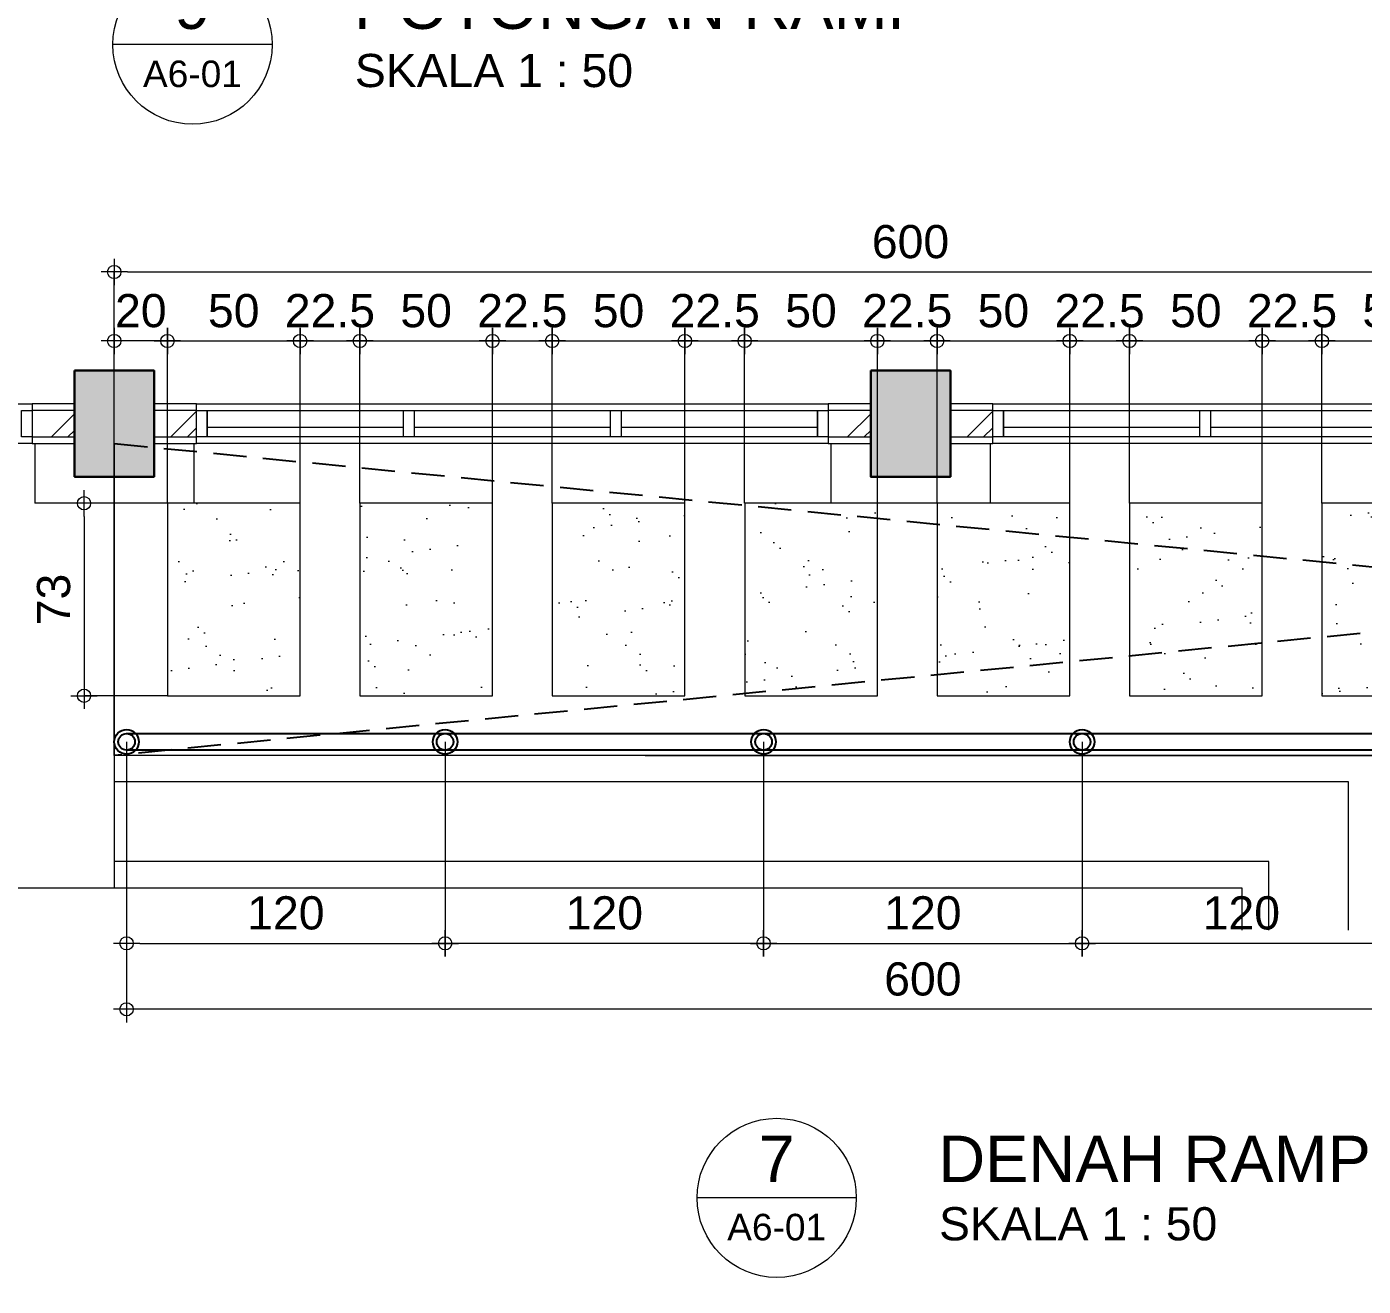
# Model space of a CAD drawing. Header units: millimetres. Extents: x -11 to 1625, y -267 to 180.
# Drawn here: x 1048.51 to 1058.58, y 128.21 to 137.7 of the extents above; entities that cross this region are included whole.
import ezdxf
from ezdxf.enums import TextEntityAlignment as Align
from ezdxf.xclip import XClip

# ---------------------------------------------------------------- set-up
doc = ezdxf.new("R2010")
doc.units = ezdxf.units.MM
doc.header["$XCLIPFRAME"] = 0
doc.linetypes.add('DASHED2', pattern=[0.375, 0.25, -0.125])
for name, color, linetype, lineweight in [('ars', 11, 'Continuous', 5), ('ARS DIN', 31, 'Continuous', 5), ('dinding', 5, 'Continuous', 15), ('keramik', 73, 'Continuous', 5), ('KOLOM', 1, 'Continuous', 30), ('kus', 63, 'Continuous', 15), ('lan', 7, 'Continuous', 15), ('not', 7, 'Continuous', 20), ('sol kol', 8, 'Continuous', 0), ('u', 6, 'Continuous', 20)]:
    doc.layers.add(name, color=color, linetype=linetype, lineweight=lineweight)
doc.layers.add('BESI', color=10, linetype='Continuous')
doc.styles.get("Standard").update_dxf_attribs({"font": 'ARIALUNI.TTF'})
doc.dimstyles.new('SK 50', dxfattribs={"dimtxt": 0.25, "dimasz": 0.1, "dimexe": 0, "dimexo": 0, "dimgap": 0.1, "dimtad": 1, "dimdec": 0, "dimlfac": 50, "dimzin": 12, "dimdsep": 46, "dimtxsty": 'Standard', "dimblk": 'BULAT', "dimcen": 0.1, "dimclrd": 256, "dimclre": 256, "dimclrt": 256, "dimadec": 0, "dimazin": 3, "dimtfac": 1, "dimtdec": 0, "dimtofl": 0, "dimtmove": 0, "dimatfit": 3, "dimldrblk": 'BULAT', "dimfxl": 0, "dimtolj": 1, "dimtzin": 0, "dimlwd": -1, "dimlwe": -1, "dimarcsym": 0})

# ---------------------------------------------------------------- blocks, each defined once
blk = doc.blocks.new('K1')
at = {"layer": 'KOLOM'}
blk.add_lwpolyline([(0.2, 0.15), (-0.2, 0.15), (-0.2, -0.15), (0.2, -0.15), (0.2, 0.15)], dxfattribs=at)
blk = doc.blocks.new('D1')
at = {"layer": 'ars'}
h = blk.add_hatch(dxfattribs=at)
h.set_pattern_fill('TEMBOK', color=256, scale=0.25)
h.set_pattern_definition([(45, (-12.56794, 1.675), (-0.176777, 0.176777), []), (45, (-12.50544, 1.675), (-0.176777, 0.176777), [])])
h.paths.add_polyline_path([(-8.15, 3.3), (-8.31, 3.3), (-8.31, 3.2), (-8.15, 3.2)])
h = blk.add_hatch(dxfattribs=at)
h.set_pattern_fill('TEMBOK', color=256, scale=0.25)
h.set_pattern_definition([(45, (-12.11794, 1.675), (-0.176777, 0.176777), []), (45, (-12.05544, 1.675), (-0.176777, 0.176777), [])])
h.paths.add_polyline_path([(-7.69, 3.3), (-7.85, 3.3), (-7.85, 3.2), (-7.69, 3.2)])
h = blk.add_hatch(dxfattribs=at)
h.set_pattern_fill('TEMBOK', color=256, scale=0.25)
h.set_pattern_definition([(45, (-9.56794, 1.675), (-0.176777, 0.176777), []), (45, (-9.50544, 1.675), (-0.176777, 0.176777), [])])
h.paths.add_polyline_path([(-5.15, 3.3), (-5.31, 3.3), (-5.31, 3.2), (-5.15, 3.2)])
h = blk.add_hatch(dxfattribs=at)
h.set_pattern_fill('TEMBOK', color=256, scale=0.25)
h.set_pattern_definition([(45, (-9.11794, 1.675), (-0.176777, 0.176777), []), (45, (-9.05544, 1.675), (-0.176777, 0.176777), [])])
h.paths.add_polyline_path([(-4.69, 3.3), (-4.85, 3.3), (-4.85, 3.2), (-4.69, 3.2)])
at = {"layer": 'ARS DIN'}
h = blk.add_hatch(dxfattribs=at)
h.set_pattern_fill('AR-SAND', color=256, scale=0.005, style=0)
h.set_pattern_definition([(37.5, (-7.8, 2.225), (-0.008, 0.2447066), [0, -0.19304, 0, -0.2159, 0, -0.206375]), (7.5, (-7.8, 2.225), (0.224762, 0.358413), [0, -0.10414, 0, -0.17399, 0, -0.066675]), (327.5, (-7.9562, 2.225), (0.395496, 0.0007186), [0, -0.0635, 0, -0.2286, 0, -0.29845]), (317.5, (-7.9562, 2.225), (0.381778, 0.111465), [0, -0.03175, 0, -0.14986, 0, -0.17145])])
h.paths.add_polyline_path([(-7.3, 2.95), (-7.8, 2.95), (-7.8, 2.225), (-7.3, 2.225)])
h.paths.add_polyline_path([(-6.575, 2.95), (-7.075, 2.95), (-7.075, 2.225), (-6.575, 2.225)])
h.paths.add_polyline_path([(-5.85, 2.95), (-6.35, 2.95), (-6.35, 2.225), (-5.85, 2.225)])
h.paths.add_polyline_path([(-5.125, 2.95), (-5.625, 2.95), (-5.625, 2.225), (-5.125, 2.225)])
h.paths.add_polyline_path([(-4.4, 2.95), (-4.9, 2.95), (-4.9, 2.225), (-4.4, 2.225)])
h.paths.add_polyline_path([(-3.675, 2.95), (-4.175, 2.95), (-4.175, 2.225), (-3.675, 2.225)])
h.paths.add_polyline_path([(-2.95, 2.95), (-3.45, 2.95), (-3.45, 2.225), (-2.95, 2.225)])
h.paths.add_polyline_path([(-2.225, 2.95), (-2.725, 2.95), (-2.725, 2.225), (-2.225, 2.225)])
at = {"layer": 'sol kol'}
for points in [[(-8.15, 3.45), (-8.15, 3.05), (-7.85, 3.05), (-7.85, 3.45)], [(-5.15, 3.45), (-5.15, 3.05), (-4.85, 3.05), (-4.85, 3.45)]]:
    blk.add_hatch(color=256, dxfattribs=at).paths.add_polyline_path(points)
for p, q in [((-3.75, 1.5), (-12.75, 1.5)), ((-3.75, 0), (-3.75, 1.5))]:
    blk.add_line(p, q)
for points in [[(-2, 2), (-8, 2), (-8, 3.05)], [(-7.3, 2.95), (-7.8, 2.95), (-7.8, 2.225), (-7.3, 2.225), (-7.3, 2.95)], [(-6.575, 2.95), (-7.075, 2.95), (-7.075, 2.225), (-6.575, 2.225), (-6.575, 2.95)], [(-5.85, 2.95), (-6.35, 2.95), (-6.35, 2.225), (-5.85, 2.225), (-5.85, 2.95)], [(-5.125, 2.95), (-5.625, 2.95), (-5.625, 2.225), (-5.125, 2.225), (-5.125, 2.95)], [(-4.4, 2.95), (-4.9, 2.95), (-4.9, 2.225), (-4.4, 2.225), (-4.4, 2.95)], [(-3.675, 2.95), (-4.175, 2.95), (-4.175, 2.225), (-3.675, 2.225), (-3.675, 2.95)], [(-2.95, 2.95), (-3.45, 2.95), (-3.45, 2.225), (-2.95, 2.225), (-2.95, 2.95)], [(-1.85, 0.4), (-3.35, 0.4), (-3.35, 1.9), (-8, 1.9)], [(-1.85, 0.1), (-3.65, 0.1), (-3.65, 1.6), (-8, 1.6)]]:
    blk.add_lwpolyline(points)
at = {"layer": 'ars'}
for points in [[(-8.15, 3.3), (-8.31, 3.3), (-8.31, 3.2), (-8.15, 3.2)], [(-7.69, 3.3), (-7.85, 3.3), (-7.85, 3.2), (-7.69, 3.2)], [(-5.15, 3.3), (-5.31, 3.3), (-5.31, 3.2), (-5.15, 3.2)], [(-4.69, 3.3), (-4.85, 3.3), (-4.85, 3.2), (-4.69, 3.2)]]:
    blk.add_lwpolyline(points, close=True, dxfattribs=at)
at = {"layer": 'BESI'}
for points in [[(-7.9537, 2.0825), (-1.9538, 2.0825)], [(-1.9538, 2.02), (-7.9537, 2.02)]]:
    blk.add_lwpolyline(points, dxfattribs=at)
for centre, radius in [((-7.9537, 2.0512), 0.0463), ((-7.9537, 2.0512), 0.0312), ((-6.7537, 2.0512), 0.0463), ((-6.7537, 2.0512), 0.0312), ((-5.5537, 2.0512), 0.0463), ((-5.5537, 2.0512), 0.0312), ((-4.3537, 2.0512), 0.0463), ((-4.3537, 2.0512), 0.0312)]:
    blk.add_circle(centre, radius, dxfattribs=at)
at = {"layer": 'dinding'}
for points in [[(-8.15, 3.325), (-8.31, 3.325), (-8.31, 3.175), (-8.15, 3.175)], [(-7.69, 3.325), (-7.85, 3.325), (-7.85, 3.175), (-7.69, 3.175)], [(-5.15, 3.325), (-5.31, 3.325), (-5.31, 3.175), (-5.15, 3.175)], [(-4.69, 3.325), (-4.85, 3.325), (-4.85, 3.175), (-4.69, 3.175)]]:
    blk.add_lwpolyline(points, close=True, dxfattribs=at)
at = {"layer": 'kus'}
for p, q in [((-6.91, 3.235), (-7.65, 3.235)), ((-6.13, 3.235), (-6.87, 3.235)), ((-5.35, 3.235), (-6.09, 3.235)), ((-3.91, 3.235), (-4.65, 3.235)), ((-3.13, 3.235), (-3.87, 3.235))]:
    blk.add_line(p, q, dxfattribs=at)
for points in [[(-8.31, 3.2), (-8.35, 3.2), (-8.35, 3.3), (-8.31, 3.3)], [(-7.65, 3.2), (-7.69, 3.2), (-7.69, 3.3), (-7.65, 3.3)], [(-7.65, 3.3), (-5.35, 3.3), (-5.35, 3.2), (-7.65, 3.2)], [(-6.87, 3.2), (-6.91, 3.2), (-6.91, 3.3), (-6.87, 3.3)], [(-6.09, 3.2), (-6.13, 3.2), (-6.13, 3.3), (-6.09, 3.3)], [(-5.31, 3.2), (-5.35, 3.2), (-5.35, 3.3), (-5.31, 3.3)], [(-4.65, 3.2), (-4.69, 3.2), (-4.69, 3.3), (-4.65, 3.3)], [(-4.65, 3.3), (-2.35, 3.3), (-2.35, 3.2), (-4.65, 3.2)], [(-3.87, 3.2), (-3.91, 3.2), (-3.91, 3.3), (-3.87, 3.3)]]:
    blk.add_lwpolyline(points, close=True, dxfattribs=at)
at = {"layer": 'lan'}
for p, q in [((-8.3, 3.175), (-8.3, 2.95)), ((-8, 3.175), (-8, 1.5)), ((-7.7, 3.175), (-7.7, 2.95)), ((-5.3, 3.175), (-5.3, 2.95)), ((-4.7, 3.175), (-4.7, 2.95)), ((-7.7, 2.95), (-8.3, 2.95)), ((-4.7, 2.95), (-5.3, 2.95)), ((-6, 2), (-2, 2))]:
    blk.add_line(p, q, dxfattribs=at)
for points in [[(-10.69, 3.325), (-8.31, 3.325), (-8.31, 3.175), (-10.69, 3.175)], [(-7.69, 3.325), (-5.31, 3.325), (-5.31, 3.175), (-7.69, 3.175)], [(-4.69, 3.325), (-2.31, 3.325), (-2.31, 3.175), (-4.69, 3.175)]]:
    blk.add_lwpolyline(points, close=True, dxfattribs=at)
at = {"layer": 'KOLOM', "rotation": 90}
for p in [(-8, 3.25), (-5, 3.25)]:
    blk.add_blockref('K1', p, dxfattribs=at)
blk = doc.blocks.new('Ndtpd')
blk.add_line((0.747, 0), (-0.747, 0))
blk.add_circle((0, 0), 0.747)
at = {"flags": 4}
for tag, height, p in [('NO', 0.5, (0, 0.148)), ('NOLBR', 0.3, (0, -0.398))]:
    blk.add_attdef(tag, text='', height=height, dxfattribs=at).set_placement(p, align=Align.CENTER)
for tag, p, height in [('NDTPD', (1.516, 0.148), 0.5), ('SKALA', (1.523, -0.398), 0.3)]:
    blk.add_attdef(tag, p, '', height=height, dxfattribs=at)
blk = doc.blocks.new('BULAT')
for p, q in [((-1, 0), (1, 0)), ((0, -1), (0, 1))]:
    blk.add_line(p, q)
blk.add_circle((0, 0), 0.5)
blk = doc.blocks.new('*D1231')
at = {"layer": 'Defpoints', "color": 0}
for p in [(1061.172, 135.852), (1049.172, 134.309), (1061.172, 134.309)]:
    blk.add_point(p, dxfattribs=at)
at = {"layer": 'u'}
for p, q in [((1049.172, 134.309), (1049.172, 135.852)), ((1049.272, 135.852), (1061.072, 135.852)), ((1061.172, 134.309), (1061.172, 135.852))]:
    blk.add_line(p, q, dxfattribs=at)
at = {"layer": 'u', "xscale": 0.1, "yscale": 0.1, "zscale": 0.1, "rotation": 180}
blk.add_blockref('BULAT', (1049.172, 135.852), dxfattribs=at)
at = {"layer": 'u', "xscale": 0.1, "yscale": 0.1, "zscale": 0.1}
blk.add_blockref('BULAT', (1061.172, 135.852), dxfattribs=at)
at = {"layer": 'u', "insert": (1055.172, 136.079), "char_height": 0.25, "attachment_point": 5}
blk.add_mtext('\\A1;600', dxfattribs=at)
blk = doc.blocks.new('*D1241')
at = {"layer": 'Defpoints', "color": 0}
for p in [(1050.572, 135.332), (1049.572, 134.109), (1050.572, 134.109)]:
    blk.add_point(p, dxfattribs=at)
at = {"layer": 'u'}
for p, q in [((1049.572, 134.109), (1049.572, 135.332)), ((1049.672, 135.332), (1050.472, 135.332)), ((1050.572, 134.109), (1050.572, 135.332))]:
    blk.add_line(p, q, dxfattribs=at)
at = {"layer": 'u', "xscale": 0.1, "yscale": 0.1, "zscale": 0.1, "rotation": 180}
blk.add_blockref('BULAT', (1049.572, 135.332), dxfattribs=at)
at = {"layer": 'u', "xscale": 0.1, "yscale": 0.1, "zscale": 0.1}
blk.add_blockref('BULAT', (1050.572, 135.332), dxfattribs=at)
at = {"layer": 'u', "insert": (1050.072, 135.559), "char_height": 0.25, "attachment_point": 5}
blk.add_mtext('\\A1;50', dxfattribs=at)
blk = doc.blocks.new('*D1242')
at = {"layer": 'Defpoints', "color": 0}
for p in [(1049.572, 134.109), (1048.944, 132.659), (1049.572, 132.659)]:
    blk.add_point(p, dxfattribs=at)
at = {"layer": 'u'}
for p, q in [((1049.572, 134.109), (1048.944, 134.109)), ((1048.944, 134.009), (1048.944, 132.759)), ((1049.572, 132.659), (1048.944, 132.659))]:
    blk.add_line(p, q, dxfattribs=at)
at = {"layer": 'u', "xscale": 0.1, "yscale": 0.1, "zscale": 0.1}
for p, rotation in [((1048.944, 134.109), 90), ((1048.944, 132.659), 270)]:
    blk.add_blockref('BULAT', p, dxfattribs=dict(at, rotation=rotation))
at = {"layer": 'u', "insert": (1048.716, 133.384), "char_height": 0.25, "attachment_point": 5, "rotation": 90}
blk.add_mtext('\\A1;73', dxfattribs=at)
blk = doc.blocks.new('*D1243')
at = {"layer": 'Defpoints', "color": 0}
for p in [(1051.022, 135.332), (1050.572, 134.109), (1051.022, 134.109)]:
    blk.add_point(p, dxfattribs=at)
at = {"layer": 'u'}
for p, q in [((1050.572, 134.109), (1050.572, 135.332)), ((1050.672, 135.332), (1050.922, 135.332)), ((1051.022, 134.109), (1051.022, 135.332))]:
    blk.add_line(p, q, dxfattribs=at)
at = {"layer": 'u', "xscale": 0.1, "yscale": 0.1, "zscale": 0.1, "rotation": 180}
blk.add_blockref('BULAT', (1050.572, 135.332), dxfattribs=at)
at = {"layer": 'u', "xscale": 0.1, "yscale": 0.1, "zscale": 0.1}
blk.add_blockref('BULAT', (1051.022, 135.332), dxfattribs=at)
at = {"layer": 'u', "insert": (1050.797, 135.559), "char_height": 0.25, "attachment_point": 5}
blk.add_mtext('\\A1;22.5', dxfattribs=at)
blk = doc.blocks.new('*D1244')
at = {"layer": 'Defpoints', "color": 0}
for p in [(1049.172, 135.332), (1049.172, 134.109), (1049.572, 134.109)]:
    blk.add_point(p, dxfattribs=at)
at = {"layer": 'u'}
for p, q in [((1049.172, 134.109), (1049.172, 135.332)), ((1049.472, 135.332), (1049.272, 135.332)), ((1049.572, 134.109), (1049.572, 135.332))]:
    blk.add_line(p, q, dxfattribs=at)
at = {"layer": 'u', "xscale": 0.1, "yscale": 0.1, "zscale": 0.1, "rotation": 180}
blk.add_blockref('BULAT', (1049.172, 135.332), dxfattribs=at)
at = {"layer": 'u', "xscale": 0.1, "yscale": 0.1, "zscale": 0.1}
blk.add_blockref('BULAT', (1049.572, 135.332), dxfattribs=at)
at = {"layer": 'u', "insert": (1049.372, 135.559), "char_height": 0.25, "attachment_point": 5}
blk.add_mtext('\\A1;20', dxfattribs=at)
blk = doc.blocks.new('*D1245')
at = {"layer": 'Defpoints', "color": 0}
for p in [(1052.022, 135.332), (1051.022, 134.109), (1052.022, 134.109)]:
    blk.add_point(p, dxfattribs=at)
at = {"layer": 'u'}
for p, q in [((1051.022, 134.109), (1051.022, 135.332)), ((1051.122, 135.332), (1051.922, 135.332)), ((1052.022, 134.109), (1052.022, 135.332))]:
    blk.add_line(p, q, dxfattribs=at)
at = {"layer": 'u', "xscale": 0.1, "yscale": 0.1, "zscale": 0.1, "rotation": 180}
blk.add_blockref('BULAT', (1051.022, 135.332), dxfattribs=at)
at = {"layer": 'u', "xscale": 0.1, "yscale": 0.1, "zscale": 0.1}
blk.add_blockref('BULAT', (1052.022, 135.332), dxfattribs=at)
at = {"layer": 'u', "insert": (1051.522, 135.559), "char_height": 0.25, "attachment_point": 5}
blk.add_mtext('\\A1;50', dxfattribs=at)
blk = doc.blocks.new('*D1247')
at = {"layer": 'Defpoints', "color": 0}
for p in [(1052.472, 135.332), (1052.022, 134.109), (1052.472, 134.109)]:
    blk.add_point(p, dxfattribs=at)
at = {"layer": 'u'}
for p, q in [((1052.022, 134.109), (1052.022, 135.332)), ((1052.122, 135.332), (1052.372, 135.332)), ((1052.472, 134.109), (1052.472, 135.332))]:
    blk.add_line(p, q, dxfattribs=at)
at = {"layer": 'u', "xscale": 0.1, "yscale": 0.1, "zscale": 0.1, "rotation": 180}
blk.add_blockref('BULAT', (1052.022, 135.332), dxfattribs=at)
at = {"layer": 'u', "xscale": 0.1, "yscale": 0.1, "zscale": 0.1}
blk.add_blockref('BULAT', (1052.472, 135.332), dxfattribs=at)
at = {"layer": 'u', "insert": (1052.247, 135.559), "char_height": 0.25, "attachment_point": 5}
blk.add_mtext('\\A1;22.5', dxfattribs=at)
blk = doc.blocks.new('*D1246')
at = {"layer": 'Defpoints', "color": 0}
for p in [(1053.472, 135.332), (1052.472, 134.109), (1053.472, 134.109)]:
    blk.add_point(p, dxfattribs=at)
at = {"layer": 'u'}
for p, q in [((1052.472, 134.109), (1052.472, 135.332)), ((1052.572, 135.332), (1053.372, 135.332)), ((1053.472, 134.109), (1053.472, 135.332))]:
    blk.add_line(p, q, dxfattribs=at)
at = {"layer": 'u', "xscale": 0.1, "yscale": 0.1, "zscale": 0.1, "rotation": 180}
blk.add_blockref('BULAT', (1052.472, 135.332), dxfattribs=at)
at = {"layer": 'u', "xscale": 0.1, "yscale": 0.1, "zscale": 0.1}
blk.add_blockref('BULAT', (1053.472, 135.332), dxfattribs=at)
at = {"layer": 'u', "insert": (1052.972, 135.559), "char_height": 0.25, "attachment_point": 5}
blk.add_mtext('\\A1;50', dxfattribs=at)
blk = doc.blocks.new('*D1249')
at = {"layer": 'Defpoints', "color": 0}
for p in [(1053.922, 135.332), (1053.472, 134.109), (1053.922, 134.109)]:
    blk.add_point(p, dxfattribs=at)
at = {"layer": 'u'}
for p, q in [((1053.472, 134.109), (1053.472, 135.332)), ((1053.572, 135.332), (1053.822, 135.332)), ((1053.922, 134.109), (1053.922, 135.332))]:
    blk.add_line(p, q, dxfattribs=at)
at = {"layer": 'u', "xscale": 0.1, "yscale": 0.1, "zscale": 0.1, "rotation": 180}
blk.add_blockref('BULAT', (1053.472, 135.332), dxfattribs=at)
at = {"layer": 'u', "xscale": 0.1, "yscale": 0.1, "zscale": 0.1}
blk.add_blockref('BULAT', (1053.922, 135.332), dxfattribs=at)
at = {"layer": 'u', "insert": (1053.697, 135.559), "char_height": 0.25, "attachment_point": 5}
blk.add_mtext('\\A1;22.5', dxfattribs=at)
blk = doc.blocks.new('*D1248')
at = {"layer": 'Defpoints', "color": 0}
for p in [(1054.922, 135.332), (1053.922, 134.109), (1054.922, 134.109)]:
    blk.add_point(p, dxfattribs=at)
at = {"layer": 'u'}
for p, q in [((1053.922, 134.109), (1053.922, 135.332)), ((1054.022, 135.332), (1054.822, 135.332)), ((1054.922, 134.109), (1054.922, 135.332))]:
    blk.add_line(p, q, dxfattribs=at)
at = {"layer": 'u', "xscale": 0.1, "yscale": 0.1, "zscale": 0.1, "rotation": 180}
blk.add_blockref('BULAT', (1053.922, 135.332), dxfattribs=at)
at = {"layer": 'u', "xscale": 0.1, "yscale": 0.1, "zscale": 0.1}
blk.add_blockref('BULAT', (1054.922, 135.332), dxfattribs=at)
at = {"layer": 'u', "insert": (1054.422, 135.559), "char_height": 0.25, "attachment_point": 5}
blk.add_mtext('\\A1;50', dxfattribs=at)
blk = doc.blocks.new('*D1251')
at = {"layer": 'Defpoints', "color": 0}
for p in [(1055.372, 135.332), (1054.922, 134.109), (1055.372, 134.109)]:
    blk.add_point(p, dxfattribs=at)
at = {"layer": 'u'}
for p, q in [((1054.922, 134.109), (1054.922, 135.332)), ((1055.022, 135.332), (1055.272, 135.332)), ((1055.372, 134.109), (1055.372, 135.332))]:
    blk.add_line(p, q, dxfattribs=at)
at = {"layer": 'u', "xscale": 0.1, "yscale": 0.1, "zscale": 0.1, "rotation": 180}
blk.add_blockref('BULAT', (1054.922, 135.332), dxfattribs=at)
at = {"layer": 'u', "xscale": 0.1, "yscale": 0.1, "zscale": 0.1}
blk.add_blockref('BULAT', (1055.372, 135.332), dxfattribs=at)
at = {"layer": 'u', "insert": (1055.147, 135.559), "char_height": 0.25, "attachment_point": 5}
blk.add_mtext('\\A1;22.5', dxfattribs=at)
blk = doc.blocks.new('*D1250')
at = {"layer": 'Defpoints', "color": 0}
for p in [(1056.372, 135.332), (1055.372, 134.109), (1056.372, 134.109)]:
    blk.add_point(p, dxfattribs=at)
at = {"layer": 'u'}
for p, q in [((1055.372, 134.109), (1055.372, 135.332)), ((1055.472, 135.332), (1056.272, 135.332)), ((1056.372, 134.109), (1056.372, 135.332))]:
    blk.add_line(p, q, dxfattribs=at)
at = {"layer": 'u', "xscale": 0.1, "yscale": 0.1, "zscale": 0.1, "rotation": 180}
blk.add_blockref('BULAT', (1055.372, 135.332), dxfattribs=at)
at = {"layer": 'u', "xscale": 0.1, "yscale": 0.1, "zscale": 0.1}
blk.add_blockref('BULAT', (1056.372, 135.332), dxfattribs=at)
at = {"layer": 'u', "insert": (1055.872, 135.559), "char_height": 0.25, "attachment_point": 5}
blk.add_mtext('\\A1;50', dxfattribs=at)
blk = doc.blocks.new('*D1253')
at = {"layer": 'Defpoints', "color": 0}
for p in [(1056.822, 135.332), (1056.372, 134.109), (1056.822, 134.109)]:
    blk.add_point(p, dxfattribs=at)
at = {"layer": 'u'}
for p, q in [((1056.372, 134.109), (1056.372, 135.332)), ((1056.472, 135.332), (1056.722, 135.332)), ((1056.822, 134.109), (1056.822, 135.332))]:
    blk.add_line(p, q, dxfattribs=at)
at = {"layer": 'u', "xscale": 0.1, "yscale": 0.1, "zscale": 0.1, "rotation": 180}
blk.add_blockref('BULAT', (1056.372, 135.332), dxfattribs=at)
at = {"layer": 'u', "xscale": 0.1, "yscale": 0.1, "zscale": 0.1}
blk.add_blockref('BULAT', (1056.822, 135.332), dxfattribs=at)
at = {"layer": 'u', "insert": (1056.597, 135.559), "char_height": 0.25, "attachment_point": 5}
blk.add_mtext('\\A1;22.5', dxfattribs=at)
blk = doc.blocks.new('*D1252')
at = {"layer": 'Defpoints', "color": 0}
for p in [(1057.822, 135.332), (1056.822, 134.109), (1057.822, 134.109)]:
    blk.add_point(p, dxfattribs=at)
at = {"layer": 'u'}
for p, q in [((1056.822, 134.109), (1056.822, 135.332)), ((1056.922, 135.332), (1057.722, 135.332)), ((1057.822, 134.109), (1057.822, 135.332))]:
    blk.add_line(p, q, dxfattribs=at)
at = {"layer": 'u', "xscale": 0.1, "yscale": 0.1, "zscale": 0.1, "rotation": 180}
blk.add_blockref('BULAT', (1056.822, 135.332), dxfattribs=at)
at = {"layer": 'u', "xscale": 0.1, "yscale": 0.1, "zscale": 0.1}
blk.add_blockref('BULAT', (1057.822, 135.332), dxfattribs=at)
at = {"layer": 'u', "insert": (1057.322, 135.559), "char_height": 0.25, "attachment_point": 5}
blk.add_mtext('\\A1;50', dxfattribs=at)
blk = doc.blocks.new('*D1255')
at = {"layer": 'Defpoints', "color": 0}
for p in [(1058.272, 135.332), (1057.822, 134.109), (1058.272, 134.109)]:
    blk.add_point(p, dxfattribs=at)
at = {"layer": 'u'}
for p, q in [((1057.822, 134.109), (1057.822, 135.332)), ((1057.922, 135.332), (1058.172, 135.332)), ((1058.272, 134.109), (1058.272, 135.332))]:
    blk.add_line(p, q, dxfattribs=at)
at = {"layer": 'u', "xscale": 0.1, "yscale": 0.1, "zscale": 0.1, "rotation": 180}
blk.add_blockref('BULAT', (1057.822, 135.332), dxfattribs=at)
at = {"layer": 'u', "xscale": 0.1, "yscale": 0.1, "zscale": 0.1}
blk.add_blockref('BULAT', (1058.272, 135.332), dxfattribs=at)
at = {"layer": 'u', "insert": (1058.047, 135.559), "char_height": 0.25, "attachment_point": 5}
blk.add_mtext('\\A1;22.5', dxfattribs=at)
blk = doc.blocks.new('*D1254')
at = {"layer": 'Defpoints', "color": 0}
for p in [(1059.272, 135.332), (1058.272, 134.109), (1059.272, 134.109)]:
    blk.add_point(p, dxfattribs=at)
at = {"layer": 'u'}
for p, q in [((1058.272, 134.109), (1058.272, 135.332)), ((1058.372, 135.332), (1059.172, 135.332)), ((1059.272, 134.109), (1059.272, 135.332))]:
    blk.add_line(p, q, dxfattribs=at)
at = {"layer": 'u', "xscale": 0.1, "yscale": 0.1, "zscale": 0.1, "rotation": 180}
blk.add_blockref('BULAT', (1058.272, 135.332), dxfattribs=at)
at = {"layer": 'u', "xscale": 0.1, "yscale": 0.1, "zscale": 0.1}
blk.add_blockref('BULAT', (1059.272, 135.332), dxfattribs=at)
at = {"layer": 'u', "insert": (1058.772, 135.559), "char_height": 0.25, "attachment_point": 5}
blk.add_mtext('\\A1;50', dxfattribs=at)
blk = doc.blocks.new('*D1259')
at = {"layer": 'Defpoints', "color": 0}
for p in [(1049.265, 132.311), (1051.665, 132.311), (1051.665, 130.793)]:
    blk.add_point(p, dxfattribs=at)
at = {"layer": 'u'}
for p, q in [((1049.265, 132.311), (1049.265, 130.793)), ((1051.665, 132.311), (1051.665, 130.793)), ((1049.365, 130.793), (1051.565, 130.793))]:
    blk.add_line(p, q, dxfattribs=at)
at = {"layer": 'u', "xscale": 0.1, "yscale": 0.1, "zscale": 0.1, "rotation": 180}
blk.add_blockref('BULAT', (1049.265, 130.793), dxfattribs=at)
at = {"layer": 'u', "xscale": 0.1, "yscale": 0.1, "zscale": 0.1}
blk.add_blockref('BULAT', (1051.665, 130.793), dxfattribs=at)
at = {"layer": 'u', "insert": (1050.465, 131.021), "char_height": 0.25, "attachment_point": 5}
blk.add_mtext('\\A1;120', dxfattribs=at)
blk = doc.blocks.new('*D1260')
at = {"layer": 'Defpoints', "color": 0}
for p in [(1051.665, 132.311), (1054.065, 132.311), (1051.665, 130.793)]:
    blk.add_point(p, dxfattribs=at)
at = {"layer": 'u'}
for p, q in [((1051.665, 132.311), (1051.665, 130.793)), ((1054.065, 132.311), (1054.065, 130.793)), ((1053.965, 130.793), (1051.765, 130.793))]:
    blk.add_line(p, q, dxfattribs=at)
at = {"layer": 'u', "xscale": 0.1, "yscale": 0.1, "zscale": 0.1, "rotation": 180}
blk.add_blockref('BULAT', (1051.665, 130.793), dxfattribs=at)
at = {"layer": 'u', "xscale": 0.1, "yscale": 0.1, "zscale": 0.1}
blk.add_blockref('BULAT', (1054.065, 130.793), dxfattribs=at)
at = {"layer": 'u', "insert": (1052.865, 131.021), "char_height": 0.25, "attachment_point": 5}
blk.add_mtext('\\A1;120', dxfattribs=at)
blk = doc.blocks.new('*D1261')
at = {"layer": 'Defpoints', "color": 0}
for p in [(1056.465, 132.311), (1058.865, 132.311), (1056.465, 130.793)]:
    blk.add_point(p, dxfattribs=at)
at = {"layer": 'u'}
for p, q in [((1056.465, 132.311), (1056.465, 130.793)), ((1058.865, 132.311), (1058.865, 130.793)), ((1058.765, 130.793), (1056.565, 130.793))]:
    blk.add_line(p, q, dxfattribs=at)
at = {"layer": 'u', "xscale": 0.1, "yscale": 0.1, "zscale": 0.1, "rotation": 180}
blk.add_blockref('BULAT', (1056.465, 130.793), dxfattribs=at)
at = {"layer": 'u', "xscale": 0.1, "yscale": 0.1, "zscale": 0.1}
blk.add_blockref('BULAT', (1058.865, 130.793), dxfattribs=at)
at = {"layer": 'u', "insert": (1057.665, 131.021), "char_height": 0.25, "attachment_point": 5}
blk.add_mtext('\\A1;120', dxfattribs=at)
blk = doc.blocks.new('*D1262')
at = {"layer": 'Defpoints', "color": 0}
for p in [(1054.065, 132.311), (1056.465, 132.311), (1056.465, 130.793)]:
    blk.add_point(p, dxfattribs=at)
at = {"layer": 'u'}
for p, q in [((1054.065, 132.311), (1054.065, 130.793)), ((1056.465, 132.311), (1056.465, 130.793)), ((1054.165, 130.793), (1056.365, 130.793))]:
    blk.add_line(p, q, dxfattribs=at)
at = {"layer": 'u', "xscale": 0.1, "yscale": 0.1, "zscale": 0.1, "rotation": 180}
blk.add_blockref('BULAT', (1054.065, 130.793), dxfattribs=at)
at = {"layer": 'u', "xscale": 0.1, "yscale": 0.1, "zscale": 0.1}
blk.add_blockref('BULAT', (1056.465, 130.793), dxfattribs=at)
at = {"layer": 'u', "insert": (1055.265, 131.021), "char_height": 0.25, "attachment_point": 5}
blk.add_mtext('\\A1;120', dxfattribs=at)
blk = doc.blocks.new('*D1264')
at = {"layer": 'Defpoints', "color": 0}
for p in [(1049.265, 132.311), (1061.265, 132.311), (1049.265, 130.296)]:
    blk.add_point(p, dxfattribs=at)
at = {"layer": 'u'}
for p, q in [((1049.265, 132.311), (1049.265, 130.296)), ((1061.265, 132.311), (1061.265, 130.296)), ((1061.165, 130.296), (1049.365, 130.296))]:
    blk.add_line(p, q, dxfattribs=at)
at = {"layer": 'u', "xscale": 0.1, "yscale": 0.1, "zscale": 0.1, "rotation": 180}
blk.add_blockref('BULAT', (1049.265, 130.296), dxfattribs=at)
at = {"layer": 'u', "xscale": 0.1, "yscale": 0.1, "zscale": 0.1}
blk.add_blockref('BULAT', (1061.265, 130.296), dxfattribs=at)
at = {"layer": 'u', "insert": (1055.265, 130.523), "char_height": 0.25, "attachment_point": 5}
blk.add_mtext('\\A1;600', dxfattribs=at)

msp = doc.modelspace()

# ---------------------------------------------------------------- linework, layer by layer
at = {"linetype": 'DASHED2'}
msp.add_lwpolyline([(1049.1723054, 134.5589977), (1061.1723054, 133.3839977), (1049.1723054, 132.2089977)], dxfattribs=at)

# ---------------------------------------------------------------- block references
at = {"layer": 'keramik', "color": 4}
ref = msp.add_blockref('D1', (1065.1723054, 128.2089977), dxfattribs=dict(at, xscale=2, yscale=2, zscale=2))
XClip(ref).set_block_clipping_path([(-8.4106293898, 1.3416341843), (-1.6716205986, 3.6885782269)])
at = {"layer": 'not'}
ref = msp.add_blockref('Ndtpd', (1049.7613938, 137.5651152), dxfattribs=dict(at, xscale=0.803212851405533, yscale=0.8032128514056467, zscale=0.8032128514056226))
ref.add_attrib('NO', '9', dxfattribs={"layer": '0', "height": 0.35, "flags": 4}).set_placement((1049.7610666, 137.683641), align=Align.CENTER)
ref.add_attrib('NDTPD', 'POTONGAN RAMP', (1050.9790785, 137.683641), dxfattribs={"layer": '0', "height": 0.35, "flags": 4})
ref.add_attrib('NOLBR', 'A6-01', dxfattribs={"layer": '0', "height": 0.2, "flags": 4}).set_placement((1049.7610666, 137.2451453), align=Align.CENTER)
ref.add_attrib('SKALA', 'SKALA 1 : 50', (1050.9848785, 137.2451453), dxfattribs={"layer": '0', "height": 0.25, "flags": 4})
ref = msp.add_blockref('Ndtpd', (1054.163651, 128.874915), dxfattribs=dict(at, xscale=0.803212851405533, yscale=0.8032128514056467, zscale=0.8032128514056226))
ref.add_attrib('NO', '7', dxfattribs={"layer": '0', "height": 0.35, "flags": 4}).set_placement((1054.1633238, 128.9934408), align=Align.CENTER)
ref.add_attrib('NDTPD', 'DENAH RAMP', (1055.3813356, 128.9934408), dxfattribs={"layer": '0', "height": 0.35, "flags": 4})
ref.add_attrib('NOLBR', 'A6-01', dxfattribs={"layer": '0', "height": 0.2, "flags": 4}).set_placement((1054.1633238, 128.5549451), align=Align.CENTER)
ref.add_attrib('SKALA', 'SKALA 1 : 50', (1055.3871357, 128.5549451), dxfattribs={"layer": '0', "height": 0.25, "flags": 4})

# ---------------------------------------------------------------- dimensions: what is measured, and where the dimension line sits
at = {"layer": 'u'}
for base, p1, p2, picture, middle in [((1061.1723054, 135.8516414), (1049.1723054, 134.3089977), (1061.1723054, 134.3089977), '*D1231', (1055.1723054, 136.0793699)), ((1050.5723054, 135.331539), (1049.5723054, 134.1089977), (1050.5723054, 134.1089977), '*D1241', (1050.0723054, 135.5592675)), ((1052.0223054, 135.331539), (1051.0223054, 134.1089977), (1052.0223054, 134.1089977), '*D1245', (1051.5223054, 135.5592675)), ((1053.4723054, 135.331539), (1052.4723054, 134.1089977), (1053.4723054, 134.1089977), '*D1246', (1052.9723054, 135.5592675)), ((1054.9223054, 135.331539), (1053.9223054, 134.1089977), (1054.9223054, 134.1089977), '*D1248', (1054.4223054, 135.5592675)), ((1056.3723054, 135.331539), (1055.3723054, 134.1089977), (1056.3723054, 134.1089977), '*D1250', (1055.8723054, 135.5592675)), ((1057.8223054, 135.331539), (1056.8223054, 134.1089977), (1057.8223054, 134.1089977), '*D1252', (1057.3223054, 135.5592675)), ((1059.2723054, 135.331539), (1058.2723054, 134.1089977), (1059.2723054, 134.1089977), '*D1254', (1058.7723054, 135.5592675)), ((1051.6648054, 130.7931369), (1049.2648054, 132.3114977), (1051.6648054, 132.3114977), '*D1259', (1050.4648054, 131.0208654)), ((1049.2648054, 130.2957223), (1061.2648054, 132.3114977), (1049.2648054, 132.3114977), '*D1264', (1055.2648054, 130.5234508)), ((1056.4648054, 130.7931369), (1054.0648054, 132.3114977), (1056.4648054, 132.3114977), '*D1262', (1055.2648054, 131.0208654))]:
    dim = msp.add_linear_dim(base=base, p1=p1, p2=p2, dimstyle='SK 50', dxfattribs=at)
    dim.commit()
    dim.dimension.update_dxf_attribs({"geometry": picture, "text_midpoint": middle})
dim = msp.add_linear_dim(base=(1049.1723054, 135.331539), p1=(1049.5723054, 134.1089977), p2=(1049.1723054, 134.1089977), dimstyle='SK 50', dxfattribs=at)
dim.commit()
dim.dimension.update_dxf_attribs({"geometry": '*D1244', "text_midpoint": (1049.3723054, 135.331539), "dimtype": 160})
for base, p1, p2, picture, middle in [((1051.0223054, 135.331539), (1050.5723054, 134.1089977), (1051.0223054, 134.1089977), '*D1243', (1050.7973054, 135.331539)), ((1052.4723054, 135.331539), (1052.0223054, 134.1089977), (1052.4723054, 134.1089977), '*D1247', (1052.2473054, 135.331539)), ((1053.9223054, 135.331539), (1053.4723054, 134.1089977), (1053.9223054, 134.1089977), '*D1249', (1053.6973054, 135.331539)), ((1055.3723054, 135.331539), (1054.9223054, 134.1089977), (1055.3723054, 134.1089977), '*D1251', (1055.1473054, 135.331539)), ((1056.8223054, 135.331539), (1056.3723054, 134.1089977), (1056.8223054, 134.1089977), '*D1253', (1056.5973054, 135.331539)), ((1058.2723054, 135.331539), (1057.8223054, 134.1089977), (1058.2723054, 134.1089977), '*D1255', (1058.0473054, 135.331539))]:
    dim = msp.add_linear_dim(base=base, p1=p1, p2=p2, dimstyle='SK 50', override={"dimdec": 1}, dxfattribs=at)
    dim.commit()
    dim.dimension.update_dxf_attribs({"geometry": picture, "text_midpoint": middle, "dimtype": 160})
for base, p1, p2, angle, picture, middle in [((1048.9439752591, 132.6589977213), (1049.5723054272, 134.1089977213), (1049.5723054272, 132.6589977213), 90, '*D1242', (1048.7162467462, 133.3839977213)), ((1051.6648054, 130.7931369), (1054.0648054, 132.3114977), (1051.6648054, 132.3114977), 180, '*D1260', (1052.8648054, 131.0208654)), ((1056.4648054, 130.7931369), (1058.8648054, 132.3114977), (1056.4648054, 132.3114977), 180, '*D1261', (1057.6648054, 131.0208654))]:
    dim = msp.add_linear_dim(base=base, p1=p1, p2=p2, angle=angle, dimstyle='SK 50', dxfattribs=at)
    dim.commit()
    dim.dimension.update_dxf_attribs({"geometry": picture, "text_midpoint": middle})

doc.saveas('drawing.dxf')
